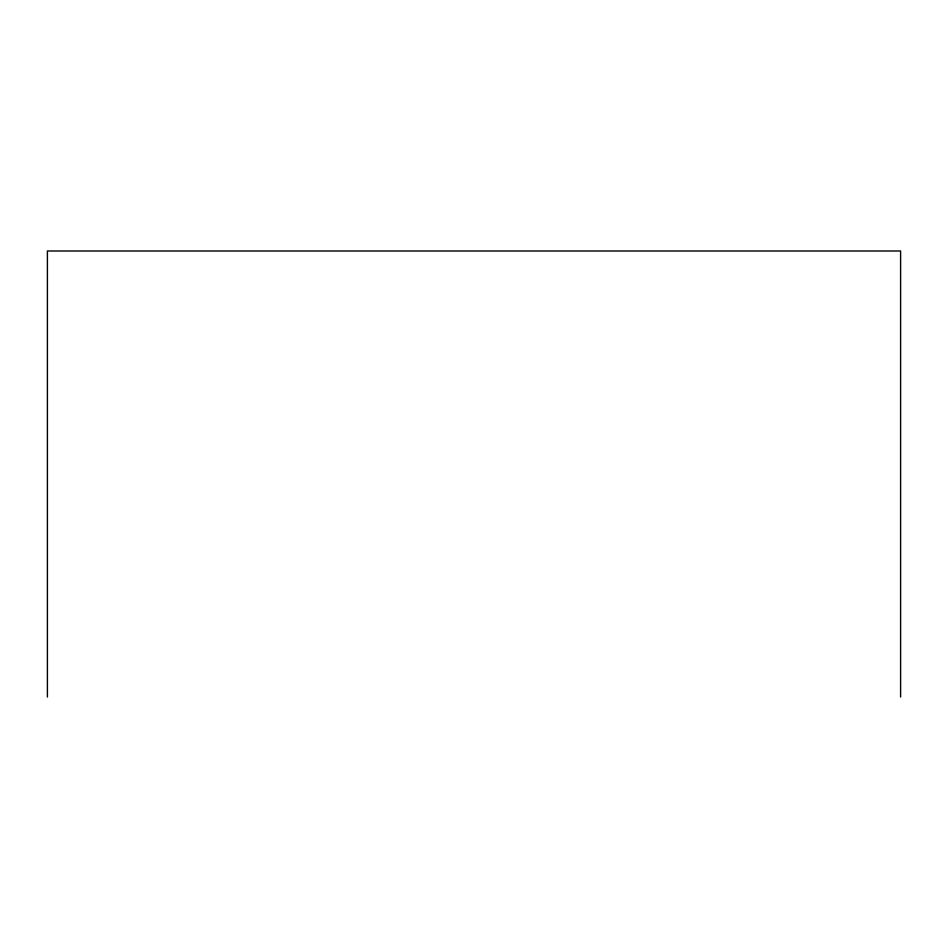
<?xml version="1.0" encoding="UTF-8"?>
<svg xmlns="http://www.w3.org/2000/svg" width="948" height="948" viewBox="0 0 948 948"><rect width="100%" height="100%" fill="white"/><g stroke="black" fill="none" stroke-linecap="round" stroke-linejoin="round"><path stroke-width="1.42" d="M900.6 697.005L900.6 250.995L47.4 250.995L47.4 697.005"/></g></svg>
